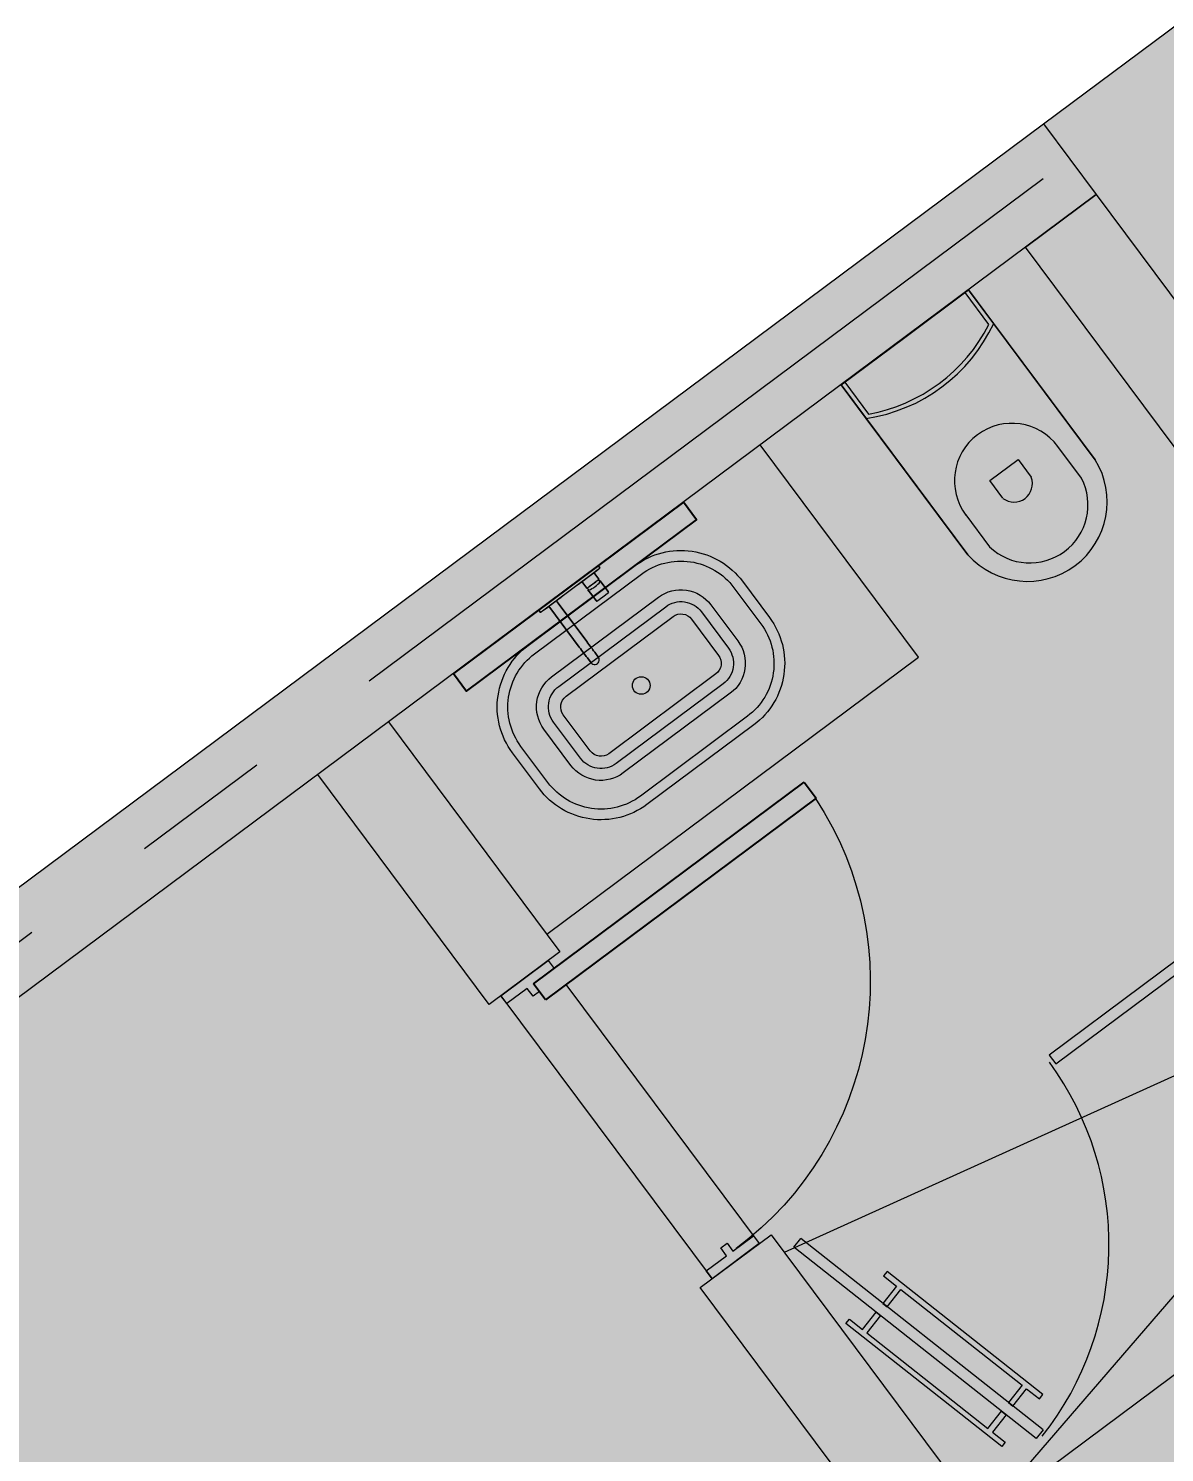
# Model space of a CAD drawing. Header units: metres. Extents: x -466 to 1322, y -1072 to 50.
# Drawn here: x 844.052 to 846.626, y -173.762 to -170.535 of the extents above; entities that cross this region are included whole.
import ezdxf

# ---------------------------------------------------------------- set-up
doc = ezdxf.new("R2010")
doc.units = ezdxf.units.M
for name, pattern in [('B1 P BAJA$0$HIDDEN', [9.525, 6.35, -3.175]), ('CENTER2', [28.575, 19.05, -3.175, 3.175, -3.175]), ('HIDDEN', [9.525, 6.35, -3.175])]:
    doc.linetypes.add(name, pattern=pattern)
for name, color, linetype, lineweight in [('A - CANCEL', 2, 'Continuous', 0), ('A - Hatch muros', 4, 'Continuous', 0), ('A - MURO BAJO', 2, 'Continuous', 0), ('A - PISO', 1, 'Continuous', 0), ('A - PROY', 250, 'B1 P BAJA$0$HIDDEN', 0), ('A-ACCESORIOS DE BAÑO', 6, 'Continuous', 0), ('A-COTAS', 41, 'Continuous', 0), ('A-DOOR', 2, 'Continuous', 9), ('A-EJES', 61, 'CENTER2', 0), ('A-Fixt', 122, 'Continuous', 5), ('A-MURO INT', 4, 'Continuous', 0)]:
    doc.layers.add(name, color=color, linetype=linetype, lineweight=lineweight)
doc.layers.add('A-MIRROR', color=8, linetype='Continuous')
doc.layers.add('A-PUERTA', color=2, linetype='Continuous')
doc.layers.add('Hatch Exterior', color=7, linetype='Continuous', lineweight=0, true_color=0xa99b89)
doc.layers.add('Hatch fondo', color=254, linetype='Continuous', lineweight=0, transparency=0.5)
doc.styles.get("Standard").update_dxf_attribs({"font": 'arial.ttf'})
doc.dimstyles.new('ISO-25', dxfattribs={"dimscale": 0.1, "dimtxt": 2.5, "dimasz": 2.5, "dimexe": 1.25, "dimexo": 0.625, "dimtad": 1, "dimdsep": 46, "dimtxsty": 'Standard', "dimblk": 'DOT', "dimcen": 2.5, "dimadec": 0, "dimazin": 0, "dimtfac": 1, "dimtmove": 0, "dimatfit": 3, "dimfxl": 1, "dimarcsym": 0})

# ---------------------------------------------------------------- blocks, each defined once
blk = doc.blocks.new('_Dot')
at = {"color": 0, "linetype": 'ByBlock', "lineweight": -2}
blk.add_line((-0.5, 0), (-1, 0), dxfattribs=at)
at = {"color": 0, "linetype": 'ByBlock', "const_width": 0.5}
blk.add_lwpolyline([(-0.25, 0, 1), (0.25, 0, 1)], format="xyb", close=True, dxfattribs=at)
blk = doc.blocks.new('*D64')
at = {"layer": 'A-COTAS', "color": 0, "lineweight": -2, "transparency": 16777216}
for p, q in [((847.7627, -166.4216), (847.7253, -166.3715)), ((841.1661, -171.4164), (847.5996, -166.6211)), ((840.9283, -171.5157), (840.891, -171.4655))]:
    blk.add_line(p, q, dxfattribs=at)
at = {"layer": 'Defpoints', "color": 0, "transparency": 16777216}
for p in [(847.8, -166.4717), (847.8, -166.4717), (840.9657, -171.5658)]:
    blk.add_point(p, dxfattribs=at)
at = {"layer": 'A-COTAS', "color": 0, "lineweight": -2, "transparency": 16777216, "xscale": 0.25, "yscale": 0.25, "zscale": 0.25}
for p, rotation in [((847.8, -166.4717), 36.6996102329027), ((840.9657, -171.5658), 216.6996102329027)]:
    blk.add_blockref('_Dot', p, dxfattribs=dict(at, rotation=rotation))
at = {"layer": 'A-COTAS', "color": 0, "transparency": 16777216, "insert": (844.2692, -168.8663), "char_height": 0.25, "attachment_point": 5, "rotation": 36.6996}
blk.add_mtext('8.52', dxfattribs=at)
blk = doc.blocks.new('monomando powder room')
at = {"layer": 'A-ACCESORIOS DE BAÑO'}
for p, q in [((-98.7727, -159.2227), (-98.7727, -159.2225)), ((-98.7667, -159.2225), (-98.7727, -159.2225)), ((-98.7727, -159.2225), (-98.7667, -159.2225)), ((-98.7727, -159.2233), (-98.7727, -159.2227)), ((-98.7727, -159.2243), (-98.7727, -159.2233)), ((-98.7727, -159.2255), (-98.7727, -159.2243)), ((-98.7727, -159.227), (-98.7727, -159.2255)), ((-98.7727, -159.2285), (-98.7727, -159.227)), ((-98.7727, -159.3065), (-98.7727, -159.2285)), ((-98.766, -159.2228), (-98.7667, -159.2225)), ((-98.766, -159.223), (-98.766, -159.2228)), ((-98.7657, -159.2235), (-98.766, -159.2228)), ((-98.766, -159.2236), (-98.766, -159.223)), ((-98.766, -159.2245), (-98.766, -159.2236)), ((-98.766, -159.2257), (-98.766, -159.2245)), ((-98.766, -159.227), (-98.766, -159.2257)), ((-98.766, -159.2285), (-98.766, -159.227)), ((-98.766, -159.3065), (-98.766, -159.2285)), ((-98.7657, -159.2237), (-98.7657, -159.2235)), ((-98.7657, -159.2242), (-98.7657, -159.2237)), ((-98.7657, -159.225), (-98.7657, -159.2242)), ((-98.7657, -159.226), (-98.7657, -159.225)), ((-98.7657, -159.2272), (-98.7657, -159.226)), ((-98.7657, -159.2285), (-98.7657, -159.2272)), ((-98.7657, -159.2295), (-98.7657, -159.2285)), ((-98.7657, -159.2395), (-98.7657, -159.2285)), ((-98.7657, -159.2322), (-98.7657, -159.2295)), ((-98.7657, -159.2309), (-98.7657, -159.2299)), ((-98.7657, -159.2335), (-98.7657, -159.2309)), ((-98.7657, -159.2367), (-98.7657, -159.2322)), ((-98.7657, -159.2377), (-98.7657, -159.2335)), ((-98.7657, -159.2426), (-98.7657, -159.2367)), ((-98.7657, -159.2395), (-98.7657, -159.2377)), ((-98.7657, -159.2396), (-98.7657, -159.239)), ((-98.7657, -159.2395), (-98.7657, -159.239)), ((-98.7473, -159.2395), (-98.7657, -159.2395)), ((-98.7657, -159.2395), (-98.7473, -159.2395)), ((-98.7657, -159.2413), (-98.7657, -159.2396)), ((-98.7657, -159.2441), (-98.7657, -159.2413)), ((-98.7657, -159.2493), (-98.7657, -159.2426)), ((-98.7657, -159.2477), (-98.7657, -159.2441)), ((-98.7657, -159.2519), (-98.7657, -159.2477)), ((-98.7657, -159.2565), (-98.7657, -159.2493)), ((-98.7657, -159.2565), (-98.7657, -159.2519)), ((-98.7657, -159.261), (-98.7657, -159.2565)), ((-98.7657, -159.2637), (-98.7657, -159.2565)), ((-98.7657, -159.2652), (-98.7657, -159.261)), ((-98.7657, -159.2704), (-98.7657, -159.2637)), ((-98.7657, -159.2689), (-98.7657, -159.2652)), ((-98.7469, -159.2397), (-98.7473, -159.2395)), ((-98.7467, -159.2402), (-98.7469, -159.2397)), ((-98.7469, -159.2403), (-98.7469, -159.2397)), ((-98.7469, -159.242), (-98.7469, -159.2403)), ((-98.7469, -159.2446), (-98.7469, -159.242)), ((-98.7469, -159.2481), (-98.7469, -159.2446)), ((-98.7469, -159.2522), (-98.7469, -159.2481)), ((-98.7469, -159.2565), (-98.7469, -159.2522)), ((-98.7469, -159.2608), (-98.7469, -159.2565)), ((-98.7469, -159.2648), (-98.7469, -159.2608)), ((-98.7469, -159.2683), (-98.7469, -159.2648)), ((-98.7467, -159.2405), (-98.7467, -159.2402)), ((-98.7427, -159.2405), (-98.7467, -159.2405)), ((-98.7467, -159.2411), (-98.7467, -159.2405)), ((-98.7467, -159.2405), (-98.7427, -159.2405)), ((-98.7467, -159.2426), (-98.7467, -159.2411)), ((-98.7467, -159.2452), (-98.7467, -159.2426)), ((-98.7467, -159.2485), (-98.7467, -159.2452)), ((-98.7467, -159.2523), (-98.7467, -159.2485)), ((-98.7467, -159.2565), (-98.7467, -159.2523)), ((-98.7467, -159.2606), (-98.7467, -159.2565)), ((-98.7467, -159.2644), (-98.7467, -159.2606)), ((-98.7467, -159.2677), (-98.7467, -159.2644)), ((-98.7286, -159.2395), (-98.7427, -159.2395)), ((-98.7427, -159.2401), (-98.7427, -159.2395)), ((-98.7416, -159.2401), (-98.7427, -159.2395)), ((-98.7427, -159.2395), (-98.7286, -159.2395)), ((-98.7427, -159.2405), (-98.7427, -159.2401)), ((-98.7413, -159.2406), (-98.7427, -159.2405)), ((-98.7407, -159.2417), (-98.7416, -159.2401)), ((-98.7398, -159.2445), (-98.7407, -159.2417)), ((-98.7392, -159.248), (-98.7398, -159.2445)), ((-98.7398, -159.2684), (-98.7392, -159.2649)), ((-98.7388, -159.2521), (-98.7392, -159.248)), ((-98.7392, -159.2649), (-98.7388, -159.2608)), ((-98.7387, -159.2565), (-98.7388, -159.2521)), ((-98.7388, -159.2608), (-98.7387, -159.2565)), ((-98.7286, -159.2395), (-98.7122, -159.2395)), ((-98.7122, -159.2395), (-98.7286, -159.2395)), ((-98.7103, -159.2395), (-98.7122, -159.2395)), ((-98.7122, -159.2395), (-98.7103, -159.2395)), ((-98.7099, -159.2398), (-98.7103, -159.2395)), ((-98.7097, -159.2403), (-98.7099, -159.2398)), ((-98.7097, -159.2565), (-98.7097, -159.2403)), ((-98.7097, -159.2727), (-98.7097, -159.2565)), ((-98.7657, -159.2717), (-98.7657, -159.2689)), ((-98.7657, -159.2763), (-98.7657, -159.2704)), ((-98.7657, -159.2734), (-98.7657, -159.2717)), ((-98.7657, -159.274), (-98.7657, -159.2734)), ((-98.7473, -159.2735), (-98.7657, -159.2735)), ((-98.7657, -159.3065), (-98.7657, -159.2735)), ((-98.7657, -159.2753), (-98.7657, -159.2735)), ((-98.7657, -159.2735), (-98.7473, -159.2735)), ((-98.7657, -159.274), (-98.7657, -159.2735)), ((-98.7657, -159.2795), (-98.7657, -159.2753)), ((-98.7657, -159.2808), (-98.7657, -159.2763)), ((-98.7657, -159.2821), (-98.7657, -159.2795)), ((-98.7657, -159.2835), (-98.7657, -159.2808)), ((-98.7657, -159.2831), (-98.7657, -159.2821)), ((-98.7657, -159.2845), (-98.7657, -159.2835)), ((-98.7473, -159.2735), (-98.7469, -159.2732)), ((-98.7469, -159.271), (-98.7469, -159.2683)), ((-98.7469, -159.2726), (-98.7469, -159.271)), ((-98.7469, -159.2732), (-98.7469, -159.2726)), ((-98.7469, -159.2732), (-98.7467, -159.2727)), ((-98.7467, -159.2703), (-98.7467, -159.2677)), ((-98.7467, -159.2719), (-98.7467, -159.2703)), ((-98.7467, -159.2725), (-98.7467, -159.2719)), ((-98.7467, -159.2727), (-98.7467, -159.2725)), ((-98.7467, -159.2725), (-98.7427, -159.2725)), ((-98.7427, -159.2725), (-98.7467, -159.2725)), ((-98.7427, -159.2725), (-98.7413, -159.2723)), ((-98.7427, -159.2728), (-98.7427, -159.2725)), ((-98.7427, -159.2735), (-98.7416, -159.2728)), ((-98.7427, -159.2735), (-98.7427, -159.2728)), ((-98.7427, -159.2735), (-98.7286, -159.2735)), ((-98.7286, -159.2735), (-98.7427, -159.2735)), ((-98.7416, -159.2728), (-98.7407, -159.2712)), ((-98.7407, -159.2712), (-98.7398, -159.2684)), ((-98.7256, -159.2735), (-98.7286, -159.2735)), ((-98.7286, -159.2735), (-98.7256, -159.2735)), ((-98.7256, -159.2735), (-98.7122, -159.2735)), ((-98.7122, -159.2735), (-98.7256, -159.2735)), ((-98.7122, -159.2735), (-98.7103, -159.2735)), ((-98.7103, -159.2735), (-98.7122, -159.2735)), ((-98.7103, -159.2735), (-98.7099, -159.2731)), ((-98.7099, -159.2731), (-98.7097, -159.2727)), ((-98.7727, -159.3845), (-98.7727, -159.3065)), ((-98.7727, -159.3845), (-98.7727, -159.3065)), ((-98.766, -159.3845), (-98.766, -159.3065)), ((-98.766, -159.3845), (-98.766, -159.3065)), ((-98.7657, -159.343), (-98.7657, -159.3065)), ((-98.7657, -159.3295), (-98.7657, -159.3285)), ((-98.7657, -159.3322), (-98.7657, -159.3295)), ((-98.7657, -159.3309), (-98.7657, -159.3299)), ((-98.7657, -159.3335), (-98.7657, -159.3309)), ((-98.7657, -159.3367), (-98.7657, -159.3322)), ((-98.7657, -159.3377), (-98.7657, -159.3335)), ((-98.7657, -159.3426), (-98.7657, -159.3367)), ((-98.7657, -159.343), (-98.7657, -159.3377)), ((-98.7657, -159.3411), (-98.7657, -159.3405)), ((-98.7657, -159.3426), (-98.7657, -159.3411)), ((-98.7657, -159.3424), (-98.7657, -159.3419)), ((-98.7657, -159.343), (-98.7657, -159.3424)), ((-98.7657, -159.3493), (-98.7657, -159.3426)), ((-98.7657, -159.3452), (-98.7657, -159.3426)), ((-98.7653, -159.3443), (-98.7657, -159.343)), ((-98.7657, -159.3485), (-98.7657, -159.3452)), ((-98.7657, -159.3524), (-98.7657, -159.3485)), ((-98.7657, -159.3565), (-98.7657, -159.3493)), ((-98.7657, -159.3565), (-98.7657, -159.3524)), ((-98.7657, -159.3606), (-98.7657, -159.3565)), ((-98.7657, -159.3637), (-98.7657, -159.3565)), ((-98.7657, -159.3645), (-98.7657, -159.3606)), ((-98.7645, -159.3453), (-98.7653, -159.3443)), ((-98.7635, -159.3458), (-98.7645, -159.3453)), ((-98.7627, -159.346), (-98.7635, -159.3458)), ((-98.7622, -159.346), (-98.7627, -159.346)), ((-98.7627, -159.346), (-98.7622, -159.346)), ((-98.6502, -159.346), (-98.7622, -159.346)), ((-98.7622, -159.346), (-98.6502, -159.346)), ((-98.6459, -159.346), (-98.6502, -159.346)), ((-98.6502, -159.346), (-98.6459, -159.346)), ((-98.6459, -159.346), (-98.6416, -159.346)), ((-98.6416, -159.346), (-98.6459, -159.346)), ((-98.6416, -159.346), (-98.6375, -159.346)), ((-98.6375, -159.346), (-98.6416, -159.346)), ((-98.6337, -159.346), (-98.6375, -159.346)), ((-98.6375, -159.346), (-98.6337, -159.346)), ((-98.6301, -159.346), (-98.6337, -159.346)), ((-98.6337, -159.346), (-98.6301, -159.346)), ((-98.6268, -159.346), (-98.6301, -159.346)), ((-98.6301, -159.346), (-98.6268, -159.346)), ((-98.624, -159.346), (-98.6268, -159.346)), ((-98.6268, -159.346), (-98.624, -159.346)), ((-98.624, -159.346), (-98.6216, -159.346)), ((-98.6216, -159.346), (-98.624, -159.346)), ((-98.6216, -159.346), (-98.6197, -159.346)), ((-98.6197, -159.346), (-98.6216, -159.346)), ((-98.6055, -159.346), (-98.6197, -159.346)), ((-98.6197, -159.346), (-98.6055, -159.346)), ((-98.603, -159.3464), (-98.6055, -159.346)), ((-98.6006, -159.3474), (-98.603, -159.3464)), ((-98.5986, -159.3491), (-98.6006, -159.3474)), ((-98.597, -159.3513), (-98.5986, -159.3491)), ((-98.5986, -159.3639), (-98.597, -159.3617)), ((-98.596, -159.3538), (-98.597, -159.3513)), ((-98.597, -159.3617), (-98.596, -159.3592)), ((-98.5957, -159.3565), (-98.596, -159.3538)), ((-98.5957, -159.3565), (-98.596, -159.3538)), ((-98.596, -159.3592), (-98.5957, -159.3565)), ((-98.596, -159.3592), (-98.5957, -159.3565)), ((-98.7727, -159.386), (-98.7727, -159.3845)), ((-98.7727, -159.3875), (-98.7727, -159.386)), ((-98.7727, -159.3887), (-98.7727, -159.3875)), ((-98.7727, -159.3897), (-98.7727, -159.3887)), ((-98.7727, -159.3903), (-98.7727, -159.3897)), ((-98.7727, -159.3905), (-98.7727, -159.3903)), ((-98.7727, -159.3905), (-98.7667, -159.3905)), ((-98.7667, -159.3905), (-98.7727, -159.3905)), ((-98.7667, -159.3905), (-98.766, -159.3902)), ((-98.766, -159.386), (-98.766, -159.3845)), ((-98.766, -159.3873), (-98.766, -159.386)), ((-98.766, -159.3885), (-98.766, -159.3873)), ((-98.766, -159.3894), (-98.766, -159.3885)), ((-98.766, -159.39), (-98.766, -159.3894)), ((-98.766, -159.3902), (-98.7657, -159.3895)), ((-98.766, -159.3902), (-98.766, -159.39)), ((-98.7657, -159.3704), (-98.7657, -159.3637)), ((-98.7657, -159.3678), (-98.7657, -159.3645)), ((-98.7657, -159.3704), (-98.7657, -159.3678)), ((-98.7657, -159.37), (-98.7653, -159.3687)), ((-98.7657, -159.3845), (-98.7657, -159.37)), ((-98.7657, -159.3845), (-98.7657, -159.37)), ((-98.7657, -159.3753), (-98.7657, -159.37)), ((-98.7657, -159.3706), (-98.7657, -159.37)), ((-98.7657, -159.3763), (-98.7657, -159.3704)), ((-98.7657, -159.3719), (-98.7657, -159.3704)), ((-98.7657, -159.3711), (-98.7657, -159.3706)), ((-98.7657, -159.3725), (-98.7657, -159.3719)), ((-98.7657, -159.3795), (-98.7657, -159.3753)), ((-98.7657, -159.3808), (-98.7657, -159.3763)), ((-98.7657, -159.3821), (-98.7657, -159.3795)), ((-98.7657, -159.3835), (-98.7657, -159.3808)), ((-98.7657, -159.3831), (-98.7657, -159.3821)), ((-98.7657, -159.3845), (-98.7657, -159.3835)), ((-98.7657, -159.3858), (-98.7657, -159.3845)), ((-98.7657, -159.387), (-98.7657, -159.3858)), ((-98.7657, -159.388), (-98.7657, -159.387)), ((-98.7657, -159.3888), (-98.7657, -159.388)), ((-98.7657, -159.3893), (-98.7657, -159.3888)), ((-98.7657, -159.3895), (-98.7657, -159.3893)), ((-98.7653, -159.3687), (-98.7645, -159.3677)), ((-98.7645, -159.3677), (-98.7635, -159.3672)), ((-98.7635, -159.3672), (-98.7627, -159.367)), ((-98.7627, -159.367), (-98.7622, -159.367)), ((-98.7622, -159.367), (-98.7627, -159.367)), ((-98.6502, -159.367), (-98.7622, -159.367)), ((-98.7622, -159.367), (-98.6502, -159.367)), ((-98.6459, -159.367), (-98.6502, -159.367)), ((-98.6502, -159.367), (-98.6459, -159.367)), ((-98.6416, -159.367), (-98.6459, -159.367)), ((-98.6459, -159.367), (-98.6416, -159.367)), ((-98.6375, -159.367), (-98.6416, -159.367)), ((-98.6416, -159.367), (-98.6375, -159.367)), ((-98.6375, -159.367), (-98.6337, -159.367)), ((-98.6337, -159.367), (-98.6375, -159.367)), ((-98.6337, -159.367), (-98.6301, -159.367)), ((-98.6301, -159.367), (-98.6337, -159.367)), ((-98.6268, -159.367), (-98.6301, -159.367)), ((-98.6301, -159.367), (-98.6268, -159.367)), ((-98.624, -159.367), (-98.6268, -159.367)), ((-98.6268, -159.367), (-98.624, -159.367)), ((-98.624, -159.367), (-98.6216, -159.367)), ((-98.6216, -159.367), (-98.624, -159.367)), ((-98.6216, -159.367), (-98.6197, -159.367)), ((-98.6197, -159.367), (-98.6216, -159.367)), ((-98.6197, -159.367), (-98.6055, -159.367)), ((-98.6055, -159.367), (-98.6197, -159.367)), ((-98.6055, -159.367), (-98.603, -159.3666)), ((-98.603, -159.3666), (-98.6006, -159.3656)), ((-98.6006, -159.3656), (-98.5986, -159.3639))]:
    blk.add_line(p, q, dxfattribs=at)
blk = doc.blocks.new('JVAS_Puerta - 0_90 X 2_10-V18-Planta Baja')
at = {"color": 0}
for p, q in [((-0.425, -0.0425), (-0.425, -0.9025)), ((-0.374, -0.0425), (-0.425, -0.0425)), ((-0.374, -0.9025), (-0.374, -0.0425)), ((-0.425, -0.9025), (-0.374, -0.9025))]:
    blk.add_line(p, q, dxfattribs=at)
at = {"layer": 'A - PROY', "color": 18, "linetype": 'Continuous', "ltscale": 100, "true_color": 0x000000}
blk.add_arc((-0.425, -0.0525), 0.85, 273.4398, 0, dxfattribs=at)
at = {"layer": 'A-DOOR', "color": 253, "linetype": 'Continuous', "ltscale": 100}
for p, q in [((-0.45, 0.0425), (0.45, 0.0425)), ((-0.374, -0.1075), (0.45, -0.1075))]:
    blk.add_line(p, q, dxfattribs=at)
at = {"layer": 'A-DOOR'}
for p, q in [((-0.425, 0.0425), (-0.45, 0.0425)), ((-0.45, 0.0425), (-0.45, -0.1075)), ((-0.425, -0.0225), (-0.425, 0.0425)), ((0.45, 0.0425), (0.425, 0.0425)), ((0.425, 0.0425), (0.425, -0.0225)), ((0.45, -0.1075), (0.45, 0.0425)), ((-0.4, -0.0225), (-0.425, -0.0225)), ((-0.4, -0.0425), (-0.4, -0.0225)), ((0.425, -0.0225), (0.4, -0.0225)), ((0.4, -0.0225), (0.4, -0.0425)), ((-0.425, -0.1075), (-0.425, -0.0425)), ((-0.425, -0.0425), (-0.4, -0.0425)), ((0.4, -0.0425), (0.425, -0.0425)), ((0.425, -0.0425), (0.425, -0.1075)), ((-0.45, -0.1075), (-0.425, -0.1075)), ((0.425, -0.1075), (0.45, -0.1075))]:
    blk.add_line(p, q, dxfattribs=at)

msp = doc.modelspace()

# ---------------------------------------------------------------- hatches: boundary and pattern name
at = {"layer": 'A - Hatch muros', "transparency": 33554687}
h = msp.add_hatch(color=256, dxfattribs=at)
h.dxf.hatch_style = 1
h.paths.add_polyline_path([(819.3328, -197.2508), (818.2571, -195.8076), (816.6535, -197.0028), (817.7292, -198.446), (813.4583, -201.6295), (808.2819, -199.1269), (820.1785, -190.2596), (846.3517, -170.751), (846.4712, -170.9113), (828.6338, -184.2067), (833.2355, -190.3804), (833.0751, -190.5), (828.4734, -184.3263), (822.4178, -188.8399), (822.2574, -188.9594), (814.8009, -194.5173), (815.3985, -195.3191), (815.2382, -195.4386), (814.6405, -194.6368), (812.7163, -196.0711), (813.3139, -196.8729), (813.1535, -196.9924), (812.5559, -196.1906), (808.6656, -199.0903), (813.436, -201.3966), (815.3647, -199.959), (813.6914, -197.714), (813.8517, -197.5945), (815.5251, -199.8395), (817.4494, -198.4052), (815.776, -196.1602), (815.9364, -196.0407), (816.534, -196.8425), (818.2979, -195.5277), (819.4639, -197.092)])
at = {"layer": 'A-MURO INT', "transparency": 33554687}
h = msp.add_hatch(color=256, dxfattribs=at)
h.dxf.hatch_style = 1
h.paths.add_polyline_path([(847.9354, -172.8757), (846.4712, -170.9113), (846.3108, -171.0309), (847.6555, -172.8349), (846.2123, -173.9106), (845.7342, -173.2692), (845.5738, -173.3887), (846.6495, -174.8319), (846.8099, -174.7124), (846.3318, -174.0709), (847.775, -172.9952)])
h = msp.add_hatch(color=256, dxfattribs=at)
h.dxf.hatch_style = 1
h.paths.add_polyline_path([(844.8676, -172.1066), (844.7073, -172.2261), (845.0957, -172.7472), (845.2561, -172.6277)])
at = {"layer": 'Hatch Exterior', "transparency": 33554687}
h = msp.add_hatch(color=256, dxfattribs=at)
h.dxf.hatch_style = 1
h.paths.add_polyline_path([(846.3517, -170.751), (849.28, -174.6797), (850.7508, -173.5834), (851.8974, -176.4705), (845.0387, -181.5827), (825.5384, -196.1176), (820.9367, -189.9439)])
at = {"layer": 'Hatch fondo', "transparency": 33554559}
h = msp.add_hatch(color=256, dxfattribs=at)
h.dxf.hatch_style = 1
edge = h.paths.add_edge_path()
edge.add_line((813.4583, -201.6295), (817.5689, -198.5656))
edge.add_line((817.5689, -198.5656), (818.1976, -199.4091))
edge.add_arc((819.7108, -201.2719), 2.4, 129.0876, 313.6248)
edge.add_line((821.3667, -203.0092), (823.7178, -204.1459))
edge.add_line((823.7178, -204.1459), (822.7603, -206.1266))
edge.add_line((822.7603, -206.1266), (813.4583, -201.6295))
h.paths.add_polyline_path([(826.3193, -197.4063), (824.7969, -196.6703), (846.546, -180.2757), (851.8974, -176.4705), (850.7508, -173.5834), (849.28, -174.6797), (846.3517, -170.751), (848.8781, -168.8679), (859.5379, -195.7091), (857.2702, -200.5653), (852.2011, -198.7371), (848.7497, -190.4706), (845.6345, -183.0095)])

# ---------------------------------------------------------------- linework, layer by layer
at = {"layer": 'A - CANCEL'}
msp.add_lwpolyline([(847.2222, -172.2536), (847.2073, -172.2335), (846.3645, -172.8617), (846.3795, -172.8817)], close=True, dxfattribs=at)
at = {"layer": 'A - MURO BAJO', "ltscale": 0.05}
msp.add_lwpolyline([(845.2262, -172.5876), (846.0681, -171.9601), (845.7095, -171.4791)], dxfattribs=at)
at = {"layer": 'A - PISO', "ltscale": 0.05}
msp.add_lwpolyline([(846.3517, -170.751), (848.8781, -168.8679), (859.5379, -195.7091), (857.2702, -200.5653), (852.2011, -198.7371), (845.6345, -183.0095), (826.3193, -197.4063)], dxfattribs=at)
at = {"layer": 'A - PROY', "linetype": 'HIDDEN'}
for q in [(845.7641, -173.3092), (846.2123, -173.9106)]:
    msp.add_line((847.3516, -172.5895), q, dxfattribs=at)
at = {"layer": 'A - PROY', "linetype": 'Continuous', "ltscale": 100}
msp.add_arc((845.8001, -173.291), 0.6997, 321.6355, 36.1783, dxfattribs=at)
at = {"layer": 'A-DOOR'}
msp.add_line((846.3507, -173.7113), (845.8014, -173.2774), dxfattribs=at)
msp.add_lwpolyline([(846.3507, -173.7113), (846.3352, -173.7309), (845.786, -173.2969), (845.8014, -173.2774)], dxfattribs=at)
at = {"layer": 'A-EJES', "ltscale": 0.1}
msp.add_line((846.351, -170.8762), (804.6473, -201.9608), dxfattribs=at)
at = {"layer": 'A-Fixt'}
for p, q in [((846.1819, -171.1278), (845.8933, -171.343)), ((846.0376, -171.2354), (846.1819, -171.1278)), ((846.2277, -171.2061), (846.1738, -171.1338)), ((846.4688, -171.5126), (846.1819, -171.1278)), ((846.1819, -171.1278), (846.2386, -171.204)), ((846.2386, -171.204), (846.4688, -171.5126)), ((845.8933, -171.343), (846.0376, -171.2354)), ((845.8933, -171.343), (846.1802, -171.7278)), ((845.9501, -171.4192), (845.8933, -171.343)), ((845.9013, -171.3371), (845.9552, -171.4093)), ((846.1802, -171.7278), (845.9501, -171.4192)), ((846.4377, -171.5545), (846.3839, -171.4824)), ((846.2297, -171.56), (846.2938, -171.5121)), ((846.2938, -171.5121), (846.3237, -171.5522)), ((846.2596, -171.6), (846.2297, -171.56)), ((846.1755, -171.6378), (846.2293, -171.71))]:
    msp.add_line(p, q, dxfattribs=at)
for points in [[(845.6952, -172.1134), (845.4528, -172.294, -0.414214), (845.2095, -172.2585), (845.1484, -172.1765, -0.414214), (845.1839, -171.9332), (845.4262, -171.7526, -0.414214), (845.6695, -171.7881), (845.7307, -171.8701, -0.414214)], [(845.6807, -172.094), (845.4384, -172.2747, -0.414214), (845.2289, -172.2441), (845.1677, -172.1621, -0.414214), (845.1983, -171.9526), (845.4407, -171.7719, -0.414214), (845.6502, -171.8025), (845.7113, -171.8845, -0.414214)], [(845.6419, -172.0419), (845.3995, -172.2225, -0.414214), (845.281, -172.2053), (845.2198, -172.1232, -0.414214), (845.2371, -172.0047), (845.4795, -171.824, -0.414214), (845.5981, -171.8413), (845.6592, -171.9233, -0.414214)], [(845.6259, -172.0204), (845.3835, -172.201, -0.414214), (845.3025, -172.1892), (845.2414, -172.1072, -0.414214), (845.2532, -172.0262), (845.4956, -171.8456, -0.414214), (845.5765, -171.8574), (845.6377, -171.9394, -0.414214)], [(845.6092, -171.998), (845.3668, -172.1787, -0.414214), (845.3248, -172.1726), (845.2637, -172.0905, -0.414214), (845.2698, -172.0486), (845.5122, -171.8679, -0.414214), (845.5542, -171.874), (845.6153, -171.956, -0.414214)]]:
    msp.add_lwpolyline(points, format="xyb", close=True, dxfattribs=at)
for points in [[(845.9876, -173.4245), (845.9975, -173.4324), (846.0285, -173.3931), (846.3032, -173.61), (846.2722, -173.6493), (846.2822, -173.6572), (846.3132, -173.6179), (846.3424, -173.641), (846.3503, -173.6311), (845.9972, -173.3522), (845.9893, -173.3621), (846.0186, -173.3853)], [(845.9721, -173.4441), (845.9821, -173.452), (845.9511, -173.4912), (846.2257, -173.7081), (846.2567, -173.6689), (846.2667, -173.6768), (846.2357, -173.716), (846.265, -173.7391), (846.2571, -173.7491), (845.904, -173.4702), (845.9118, -173.4602), (845.9411, -173.4834)]]:
    msp.add_lwpolyline(points, close=True, dxfattribs=at)
msp.add_circle((845.4402, -172.0242), 0.02, dxfattribs=at)
for centre, radius, start, end in [((845.8926, -171.041), 0.3825, 278.6407, 334.7857), ((845.8866, -171.033), 0.3825, 280.3254, 333.101), ((846.2797, -171.5601), 0.13, 36.7132, 216.7132), ((846.3151, -171.6076), 0.1807, 221.6923, 31.7341), ((846.3151, -171.6076), 0.1807, 221.6923, 31.7341), ((846.3204, -171.6147), 0.1318, 226.2404, 27.1859), ((846.2847, -171.5668), 0.0417, 232.9734, 20.453)]:
    msp.add_arc(centre, radius, start, end, dxfattribs=at)
at = {"layer": 'A-MIRROR'}
msp.add_lwpolyline([(845.0146, -171.997), (845.0445, -172.0371), (845.5656, -171.6487), (845.5358, -171.6086)], close=True, dxfattribs=at)
at = {"layer": 'A-MURO INT'}
for p, q in [((844.8676, -172.1066), (845.2561, -172.6277)), ((845.0957, -172.7472), (844.7073, -172.2261)), ((845.2561, -172.6277), (845.0957, -172.7472))]:
    msp.add_line(p, q, dxfattribs=at)
for points in [[(808.2819, -199.1269), (820.1785, -190.2596), (846.3517, -170.751), (846.4712, -170.9113), (828.6338, -184.2067), (833.2355, -190.3804), (833.0751, -190.5), (828.4734, -184.3263), (822.4178, -188.8399), (822.4178, -188.8399), (822.2574, -188.9594), (822.2574, -188.9594), (814.8009, -194.5173)], [(847.775, -172.9952), (846.3318, -174.0709), (846.8099, -174.7124), (846.6495, -174.8319), (845.5738, -173.3887), (845.7342, -173.2692), (846.2123, -173.9106), (847.6555, -172.8349), (846.3108, -171.0309), (846.4712, -170.9113), (847.9354, -172.8757)], [(846.4712, -170.9113), (849.28, -174.6797), (850.7508, -173.5834), (850.8273, -173.7759)]]:
    msp.add_lwpolyline(points, dxfattribs=at)

# ---------------------------------------------------------------- block references
at = {"layer": 'A-Fixt', "rotation": 306.6996102268014}
msp.add_blockref('monomando powder room', (1032.0324, -155.792), dxfattribs=at)
at = {"layer": 'A-PUERTA', "xscale": -0.8888888888888826, "yscale": 0.8888888888888827, "zscale": 0.8888888888888827, "rotation": 126.6996102329383}
msp.add_blockref('JVAS_Puerta - 0_90 X 2_10-V18-Planta Baja', (845.3918, -173.0255), dxfattribs=at)

# ---------------------------------------------------------------- dimensions: what is measured, and where the dimension line sits
at = {"layer": 'A-COTAS'}
dim = msp.add_linear_dim(base=(847.8, -166.4717), p1=(840.9657, -171.5658), p2=(847.8, -166.4717), angle=36.6996, dimstyle='ISO-25', override={"dimtmove": 1}, dxfattribs=at)
dim.commit()
dim.dimension.update_dxf_attribs({"geometry": '*D64', "text_midpoint": (844.2692, -168.8663)})

doc.saveas('drawing.dxf')
